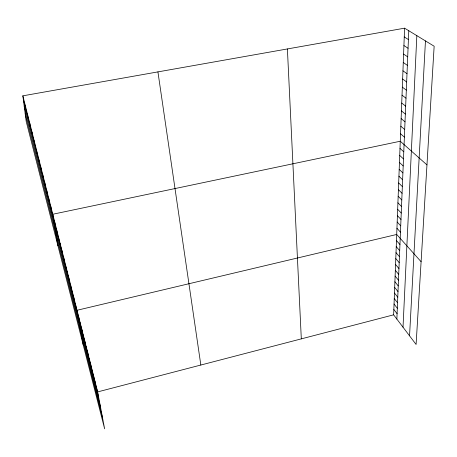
<?xml version="1.0" encoding="UTF-8"?>
<svg xmlns="http://www.w3.org/2000/svg" width="457" height="457" viewBox="0 0 457 457"><rect width="100%" height="100%" fill="white"/><g stroke="black" fill="none" stroke-linecap="round" stroke-linejoin="round"><path stroke-width="0.69" d="M404.582 28.174L434.15 46.22L416.093 344.464L393.637 314.827L404.582 28.174L22.85 95.833L26.18 121.339L104.624 428.826L97.655 391.906L22.85 95.833M396.865 319.089L408.781 30.733M403.017 327.212L416.835 35.652M409.552 335.832L425.456 40.913M97.655 391.906L393.637 314.827M404.251 36.92L408.415 39.548M403.919 45.551L408.055 48.253M403.594 54.08L407.701 56.845M403.274 62.495L407.353 65.328M402.954 70.812L407.004 73.703M402.64 79.021L406.661 81.974M402.331 87.133L406.324 90.143M402.029 95.147L405.993 98.209M401.726 103.059L405.662 106.178M401.423 110.88L405.336 114.056M401.132 118.603L405.016 121.83M400.84 126.235L404.696 129.514M400.549 133.781L404.388 137.106M426.964 164.886L400.263 141.236L52.766 214.247L57.885 245.62M399.995 148.382L403.777 151.804M399.721 155.454L403.485 158.916M399.458 162.446L403.194 165.954M399.19 169.358L402.908 172.906M398.932 176.196L402.623 179.784M398.67 182.954L402.343 186.582M398.418 189.644L402.063 193.305M398.167 196.253L401.789 199.955M397.916 202.794L401.514 206.535M397.67 209.266L401.246 213.036M397.424 215.664L400.983 219.474M397.179 221.999L400.72 225.838M396.944 228.26L400.458 232.139M421.103 261.718L396.705 234.464L77.033 310.274L83.271 345.121M396.47 240.593L399.944 244.529M396.242 246.666L399.692 250.63M396.008 252.67L399.447 256.663M395.785 258.611L399.195 262.632M395.556 264.494L398.955 268.545M395.334 270.315L398.71 274.394M395.116 276.079L398.47 280.181M394.899 281.78L398.236 285.911M394.682 287.43L398.001 291.577M394.471 293.017L397.767 297.193M394.26 298.552L397.539 302.751M394.048 304.031L397.31 308.252M393.843 309.458L397.087 313.696M25.198 113.793L102.585 418.041M23.318 99.426L98.655 397.19M24.227 106.35L100.557 407.29M96.284 386.485L97.278 391.752M94.902 381.001L95.884 386.251M93.502 375.46L94.479 380.692M92.085 369.862L93.057 375.071M90.657 364.195L91.617 369.387M89.206 358.471L90.166 363.641M87.744 352.678L88.692 357.825M86.264 346.823L87.207 351.953M84.768 340.905L85.705 346.006M83.26 334.918L84.185 339.997M81.729 328.863L82.643 333.913M80.181 322.739L81.089 327.76M78.615 316.541L79.512 321.539M75.428 303.934L76.308 308.875M73.811 297.518L74.68 302.431M72.172 291.029L73.029 295.908M70.509 284.465L71.361 289.31M68.83 277.816L69.67 282.632M67.133 271.092L67.962 275.868M65.414 264.289L66.231 269.03M63.672 257.4L64.477 262.101M61.912 250.425L62.7 255.092M60.13 243.37L60.907 247.997M58.319 236.223L59.09 240.805M56.497 228.991L57.245 233.533M54.646 221.662L55.383 226.164M50.813 206.507L51.527 210.911M48.83 198.664L49.527 203.017M46.825 190.718L47.505 195.019M44.792 182.669L45.454 186.913M42.73 174.511L43.375 178.698M40.639 166.239L41.267 170.375M38.519 157.859L39.131 161.932M157.928 71.892L200.834 365.034M36.377 149.359L36.966 153.375M34.201 140.745L34.772 144.698M31.99 132.01L32.544 135.895M29.756 123.156L30.288 126.972M27.483 114.176L27.997 117.923M25.186 105.07L25.678 108.743M287.396 48.945L301.312 338.871"/></g></svg>
